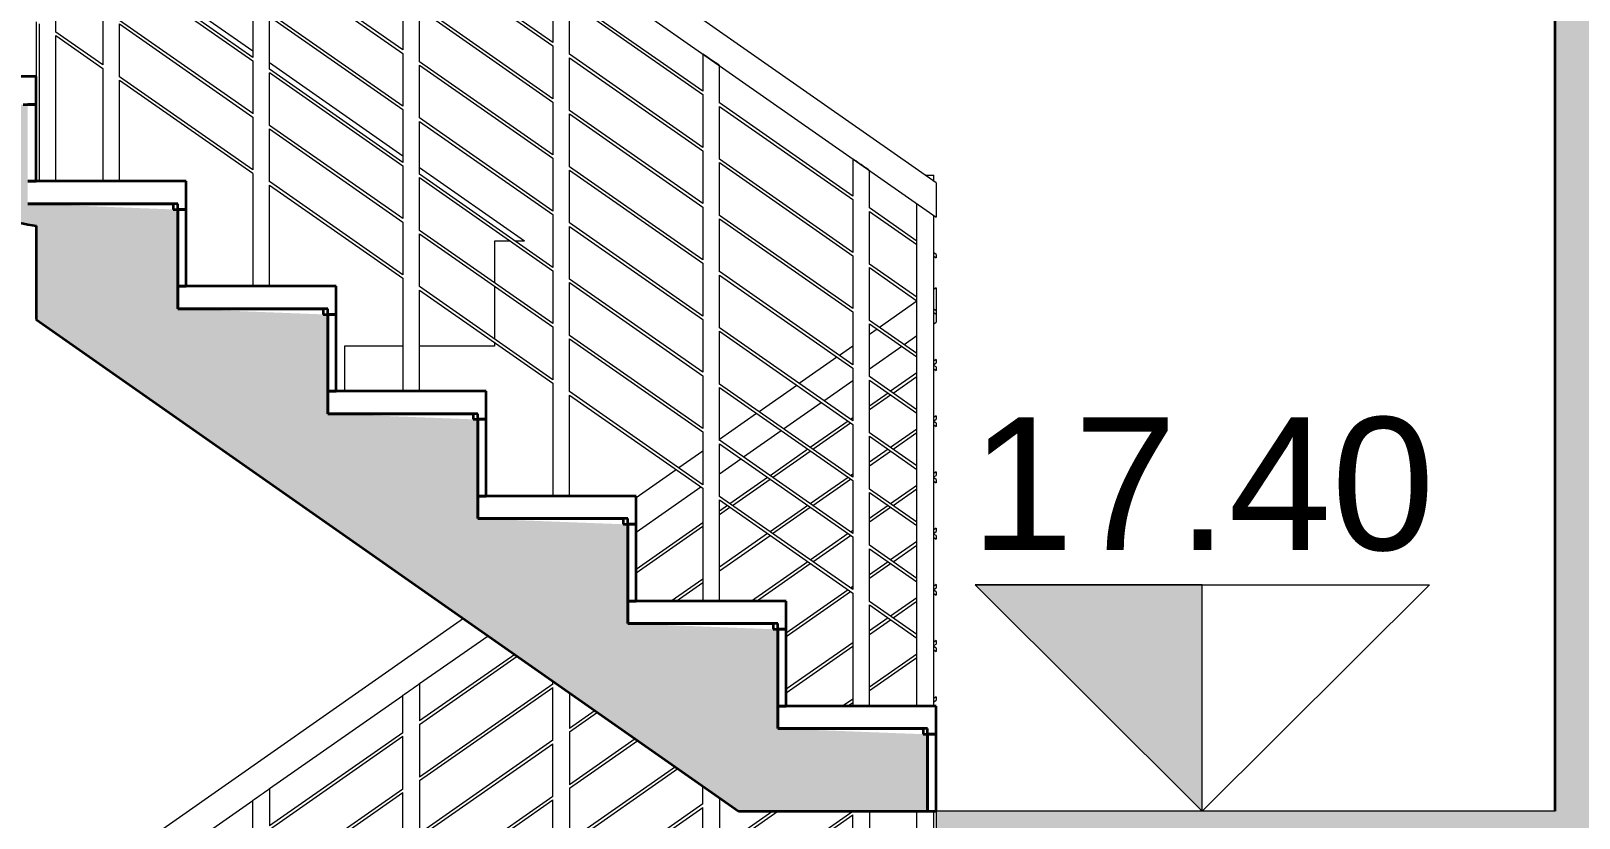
# Model space of a CAD drawing. Header units: metres. Extents: x 42 to 294, y -52 to 32.
# Drawn here: x 233.123 to 235.876, y 16.922 to 18.322 of the extents above; entities that cross this region are included whole.
import ezdxf

# ---------------------------------------------------------------- set-up
doc = ezdxf.new("R2010")
doc.units = ezdxf.units.M
doc.header["$LTSCALE"] = 0.15
doc.layers.get('0').update_dxf_attribs({"lineweight": 20})
for name, color, linetype, lineweight in [('A-FLORHRM', 1, 'Continuous', 9), ('A-FLOROTM', 6, 'Continuous', 13), ('A-FLORSTM', 2, 'Continuous', 9), ('A-WALL', 2, 'Continuous', 30)]:
    doc.layers.add(name, color=color, linetype=linetype, lineweight=lineweight)
doc.layers.add('MUROS', color=11, linetype='Continuous')
doc.styles.get("Standard").update_dxf_attribs({"font": 'arial.ttf', "height": 0.15})

# ---------------------------------------------------------------- blocks, each defined once
blk = doc.blocks.new('Barandilla - 30 mm-16-Sección  1')
at = {"layer": 'A-FLORHRM'}
for p, q in [((-0.2658, 17.44), (-0.2658, 17.3734)), ((-0.2958, 17.3524), (-0.2958, 17.419)), ((-0.2958, 17.2524), (-0.2958, 17.3463)), ((-0.2658, 17.3673), (-0.2658, 17.2734)), ((-0.2658, 17.2673), (-0.2658, 17.1734)), ((-0.2958, 17.1524), (-0.2958, 17.2463)), ((-0.2658, 17.1673), (-0.2658, 17.0734)), ((-0.2958, 17.0524), (-0.2958, 17.1463)), ((-0.2658, 17.0673), (-0.2658, 16.9734)), ((-0.2958, 16.9524), (-0.2958, 17.0463)), ((-0.2658, 16.9673), (-0.2658, 16.8734)), ((-0.2958, 16.8524), (-0.2958, 16.9463)), ((-0.2958, 16.7524), (-0.2958, 16.8463)), ((-0.2658, 16.8673), (-0.2658, 16.7734)), ((-0.2658, 16.7673), (-0.2658, 16.6734)), ((-0.2958, 16.6524), (-0.2958, 16.7463)), ((-0.2658, 16.6673), (-0.2658, 16.5468)), ((-0.2958, 16.5678), (-0.2958, 16.6463)), ((-0.2958, 16.5068), (-0.2958, 16.5068))]:
    blk.add_line(p, q, dxfattribs=at)
for points in [[(-0.2958, 17.419), (-0.2954, 17.4192), (-0.2943, 17.42), (-0.2925, 17.4213), (-0.2902, 17.4229), (-0.2873, 17.4249), (-0.2841, 17.4271), (-0.2808, 17.4295)], [(-0.2808, 17.4295), (-0.2775, 17.4318), (-0.2743, 17.434), (-0.2715, 17.436), (-0.2691, 17.4377), (-0.2673, 17.4389), (-0.2662, 17.4397), (-0.2658, 17.44)]]:
    blk.add_lwpolyline(points, dxfattribs=at)
blk = doc.blocks.new('Barandilla - 30 mm-5-Sección  1')
at = {"layer": 'A-FLORHRM'}
for p, q in [((-0.0291, 11.9391), (-0.0291, 12.0056)), ((0.0009, 12.0266), (0.0009, 11.9601)), ((0.0009, 11.954), (0.0009, 11.8601)), ((-0.0291, 11.8391), (-0.0291, 11.933)), ((0.0009, 11.854), (0.0009, 11.7601)), ((-0.0291, 11.7391), (-0.0291, 11.833)), ((0.0009, 11.754), (0.0009, 11.6601)), ((-0.0291, 11.6391), (-0.0291, 11.733)), ((0.0009, 11.654), (0.0009, 11.5601)), ((-0.0291, 11.5391), (-0.0291, 11.633)), ((0.0009, 11.554), (0.0009, 11.4601)), ((-0.0291, 11.4391), (-0.0291, 11.533)), ((0.0009, 11.454), (0.0009, 11.3601)), ((-0.0291, 11.3391), (-0.0291, 11.433)), ((0.0009, 11.354), (0.0009, 11.2601)), ((-0.0291, 11.2391), (-0.0291, 11.333)), ((-0.0291, 11.0533), (-0.0291, 11.233)), ((0.0009, 11.254), (0.0009, 11.0533))]:
    blk.add_line(p, q, dxfattribs=at)
for points in [[(-0.0291, 12.0056), (-0.0287, 12.0059), (-0.0276, 12.0067), (-0.0258, 12.0079), (-0.0235, 12.0096), (-0.0206, 12.0116), (-0.0174, 12.0138), (-0.0141, 12.0161)], [(-0.0141, 12.0161), (-0.0108, 12.0185), (-0.0076, 12.0207), (-0.0048, 12.0227), (-0.0024, 12.0243), (-0.0006, 12.0256), (0.0005, 12.0264), (0.0009, 12.0266)]]:
    blk.add_lwpolyline(points, dxfattribs=at)
blk = doc.blocks.new('Barandilla - 30 mm-6-Sección  1')
at = {"layer": 'A-FLORHRM'}
for p, q in [((0.2376, 12.0258), (0.2376, 12.0314)), ((0.2376, 11.9258), (0.2376, 12.0197)), ((0.2676, 12.0104), (0.2676, 11.9468)), ((0.2376, 11.8258), (0.2376, 11.9197)), ((0.2676, 11.9407), (0.2676, 11.8468)), ((0.2676, 11.8407), (0.2676, 11.7468)), ((0.2376, 11.7258), (0.2376, 11.8197)), ((0.2676, 11.7407), (0.2676, 11.6468)), ((0.2376, 11.6258), (0.2376, 11.7197)), ((0.2376, 11.5258), (0.2376, 11.6197)), ((0.2676, 11.6407), (0.2676, 11.5468)), ((0.2676, 11.5407), (0.2676, 11.4468)), ((0.2376, 11.4258), (0.2376, 11.5197)), ((0.2676, 11.4407), (0.2676, 11.24)), ((0.2376, 11.24), (0.2376, 11.4197))]:
    blk.add_line(p, q, dxfattribs=at)
blk = doc.blocks.new('Barandilla - 30 mm-11-Sección  1')
at = {"layer": 'A-FLORHRM'}
for p, q in [((0.5043, 14.6125), (0.5043, 14.6447)), ((0.5343, 14.6237), (0.5343, 14.5335)), ((0.5043, 14.5125), (0.5043, 14.6064)), ((0.5343, 14.5274), (0.5343, 14.4335)), ((0.5043, 14.4125), (0.5043, 14.5064)), ((0.5343, 14.4274), (0.5343, 14.2267)), ((0.5043, 14.2267), (0.5043, 14.4064))]:
    blk.add_line(p, q, dxfattribs=at)
blk = doc.blocks.new('Barandilla - 30 mm-12-Sección  1')
at = {"layer": 'A-FLORHRM'}
for p, q in [((0.771, 14.5992), (0.771, 14.6)), ((0.771, 14.4133), (0.771, 14.5931)), ((0.801, 14.6), (0.801, 14.4133))]:
    blk.add_line(p, q, dxfattribs=at)
blk = doc.blocks.new('Barandilla - 30 mm-14-Sección  1')
at = {"layer": 'A-FLORHRM'}
for p, q in [((0.8853, 14.4133), (0.8853, 14.6)), ((0.9153, 14.4133), (0.9153, 14.6))]:
    blk.add_line(p, q, dxfattribs=at)
blk = doc.blocks.new('Barandilla - Barandilla-70-Sección  1')
at = {"layer": 'A-FLORHRM'}
for p, q in [((0.8853, 18.3067), (0.8189, 18.2602)), ((0.9193, 18.3305), (0.9153, 18.3277)), ((0.9193, 18.2897), (0.9193, 18.2894)), ((0.8145, 18.2571), (0.801, 18.2477)), ((0.9153, 18.2667), (0.9193, 18.2695)), ((0.771, 18.2267), (0.7474, 18.2102)), ((0.801, 18.1866), (0.8581, 18.2266)), ((0.8625, 18.2297), (0.8853, 18.2457)), ((0.7431, 18.2071), (0.676, 18.1602)), ((0.9193, 18.2031), (0.9153, 18.2002)), ((0.9153, 18.1941), (0.9193, 18.1969)), ((0.8853, 18.1792), (0.8385, 18.1465)), ((0.8428, 18.1434), (0.8853, 18.1731)), ((0.6716, 18.1571), (0.6046, 18.1102)), ((0.7196, 18.1297), (0.771, 18.1656)), ((0.8341, 18.1434), (0.801, 18.1202)), ((0.801, 18.1141), (0.8385, 18.1403)), ((0.6482, 18.0797), (0.7152, 18.1266)), ((0.6002, 18.1071), (0.5343, 18.061)), ((0.7627, 18.0934), (0.6956, 18.0464)), ((0.7, 18.0434), (0.7671, 18.0903)), ((0.771, 18.0992), (0.7671, 18.0964)), ((0.9193, 18.1031), (0.9153, 18.1002)), ((0.9153, 18.0941), (0.9193, 18.0969)), ((0.5767, 18.0297), (0.6438, 18.0766)), ((0.8853, 18.0792), (0.8385, 18.0465)), ((0.8428, 18.0434), (0.8853, 18.0731)), ((0.5043, 18.04), (0.4617, 18.0102)), ((0.6913, 18.0434), (0.6242, 17.9964)), ((0.6285, 17.9934), (0.6956, 18.0403)), ((0.8341, 18.0434), (0.801, 18.0202)), ((0.801, 18.0141), (0.8385, 18.0403)), ((0.4573, 18.0071), (0.3861, 17.9573)), ((0.5343, 17.9999), (0.5724, 18.0266)), ((0.9193, 18.0031), (0.9153, 18.0002)), ((0.3861, 17.8962), (0.5009, 17.9766)), ((0.6198, 17.9934), (0.5528, 17.9464)), ((0.5571, 17.9434), (0.6242, 17.9903)), ((0.7627, 17.9934), (0.6956, 17.9464)), ((0.7, 17.9434), (0.7671, 17.9903)), ((0.771, 17.9992), (0.7671, 17.9964)), ((0.8853, 17.9792), (0.8385, 17.9465)), ((0.9153, 17.9941), (0.9193, 17.9969)), ((0.8428, 17.9434), (0.8853, 17.9731)), ((0.5484, 17.9434), (0.5343, 17.9335)), ((0.5343, 17.9274), (0.5528, 17.9403)), ((0.6913, 17.9434), (0.6242, 17.8964)), ((0.6285, 17.8934), (0.6956, 17.9403)), ((0.8341, 17.9434), (0.801, 17.9202)), ((0.801, 17.9141), (0.8385, 17.9403)), ((0.5043, 17.9125), (0.3861, 17.8298)), ((0.3861, 17.8237), (0.5043, 17.9064)), ((0.6198, 17.8934), (0.5343, 17.8335)), ((0.7627, 17.8934), (0.6956, 17.8464)), ((0.771, 17.8992), (0.7671, 17.8964)), ((0.9193, 17.9031), (0.9153, 17.9002)), ((0.9153, 17.8941), (0.9193, 17.8969)), ((0.5343, 17.8274), (0.6242, 17.8903)), ((0.7, 17.8434), (0.7671, 17.8903)), ((0.8853, 17.8792), (0.8385, 17.8465)), ((0.8428, 17.8434), (0.8853, 17.8731)), ((0.6913, 17.8434), (0.5912, 17.7733)), ((0.5999, 17.7733), (0.6956, 17.8403)), ((0.8341, 17.8434), (0.801, 17.8202)), ((0.801, 17.8141), (0.8385, 17.8403)), ((0.5043, 17.8125), (0.4483, 17.7733)), ((0.457, 17.7733), (0.5043, 17.8064)), ((0.7627, 17.7934), (0.6528, 17.7165)), ((0.6528, 17.7104), (0.7671, 17.7903)), ((0.771, 17.7992), (0.7671, 17.7964)), ((0.9193, 17.8031), (0.9153, 17.8002)), ((0.9153, 17.7941), (0.9193, 17.7969)), ((0.8853, 17.7792), (0.8385, 17.7465)), ((0.8428, 17.7434), (0.8853, 17.7731)), ((0.0791, 17.7424), (-0.6807, 17.2105)), ((0.8341, 17.7434), (0.801, 17.7202)), ((0.801, 17.7141), (0.8385, 17.7403)), ((0.0009, 17.6266), (0.1227, 17.7118)), ((0.9193, 17.7031), (0.9153, 17.7002)), ((0.1702, 17.6786), (0.0009, 17.5601)), ((0.0009, 17.554), (0.1745, 17.6756)), ((0.771, 17.6992), (0.6528, 17.6165)), ((0.6528, 17.6104), (0.771, 17.6931)), ((0.8853, 17.6792), (0.801, 17.6202)), ((0.801, 17.6141), (0.8853, 17.6731)), ((0.9153, 17.6941), (0.9193, 17.6969)), ((0.2376, 17.6258), (0.0009, 17.4601)), ((0.0009, 17.454), (0.2376, 17.6197)), ((-0.2658, 17.4399), (-0.0291, 17.6056)), ((0.771, 17.5992), (0.7531, 17.5867)), ((0.7618, 17.5867), (0.771, 17.5931)), ((0.9193, 17.6031), (0.9153, 17.6002)), ((0.9153, 17.5941), (0.9193, 17.5969)), ((0.313, 17.5786), (0.2676, 17.5468)), ((0.2676, 17.5407), (0.3174, 17.5756)), ((-0.0291, 17.5391), (-0.2658, 17.3734)), ((-0.2658, 17.3673), (-0.0291, 17.533)), ((0.2376, 17.5258), (0.0009, 17.3601)), ((0.0009, 17.354), (0.2376, 17.5197)), ((0.3844, 17.5286), (0.2676, 17.4468)), ((0.2676, 17.4407), (0.3888, 17.5256)), ((0.4559, 17.4786), (0.2676, 17.3468)), ((0.2676, 17.3407), (0.4602, 17.4756)), ((-0.0291, 17.4391), (-0.2658, 17.2734)), ((-0.2658, 17.2673), (-0.0291, 17.433)), ((0.2376, 17.4258), (0.0009, 17.2601)), ((-0.5325, 17.2532), (-0.2958, 17.4189)), ((0.0009, 17.254), (0.2376, 17.4197)), ((0.5043, 17.4125), (0.2676, 17.2468)), ((0.2676, 17.2407), (0.5043, 17.4064)), ((0.6293, 17.4), (0.5343, 17.3335)), ((0.5343, 17.3274), (0.638, 17.4)), ((0.771, 17.3992), (0.5343, 17.2335)), ((0.5343, 17.2274), (0.771, 17.3931))]:
    blk.add_line(p, q, dxfattribs=at)
for points in [[(0.9193, 18.3305), (0.9193, 18.3295), (0.9193, 18.3264), (0.9193, 18.3216), (0.9193, 18.3153), (0.9193, 18.3079), (0.9193, 18.3)], [(0.9193, 18.3), (0.9193, 18.2948), (0.9193, 18.2898)], [(0.9193, 18.2859), (0.9193, 18.2804), (0.9193, 18.2758), (0.9193, 18.2724), (0.9193, 18.2702), (0.9193, 18.2695)], [(0.9193, 18.2031), (0.9193, 18.2029), (0.9193, 18.2026), (0.9193, 18.2022), (0.9193, 18.2015), (0.9193, 18.2008), (0.9193, 18.2)], [(0.9193, 18.2), (0.9193, 18.1992), (0.9193, 18.1985), (0.9193, 18.1978), (0.9193, 18.1974), (0.9193, 18.1971), (0.9193, 18.1969)], [(0.9193, 18.1031), (0.9193, 18.1029), (0.9193, 18.1026), (0.9193, 18.1022), (0.9193, 18.1015), (0.9193, 18.1008), (0.9193, 18.1)], [(0.9193, 18.1), (0.9193, 18.0992), (0.9193, 18.0985), (0.9193, 18.0978), (0.9193, 18.0974), (0.9193, 18.0971), (0.9193, 18.0969)], [(0.9193, 18.0031), (0.9193, 18.0029), (0.9193, 18.0026), (0.9193, 18.0022), (0.9193, 18.0015), (0.9193, 18.0008), (0.9193, 18)], [(0.9193, 18), (0.9193, 17.9992), (0.9193, 17.9985), (0.9193, 17.9978), (0.9193, 17.9974), (0.9193, 17.9971), (0.9193, 17.9969)], [(0.9193, 17.9031), (0.9193, 17.9029), (0.9193, 17.9026), (0.9193, 17.9022), (0.9193, 17.9015), (0.9193, 17.9008), (0.9193, 17.9)], [(0.9193, 17.9), (0.9193, 17.8992), (0.9193, 17.8985), (0.9193, 17.8978), (0.9193, 17.8974), (0.9193, 17.8971), (0.9193, 17.8969)], [(0.9193, 17.8031), (0.9193, 17.8029), (0.9193, 17.8026), (0.9193, 17.8022), (0.9193, 17.8015), (0.9193, 17.8008), (0.9193, 17.8)], [(0.9193, 17.8), (0.9193, 17.7992), (0.9193, 17.7985), (0.9193, 17.7978), (0.9193, 17.7974), (0.9193, 17.7971), (0.9193, 17.7969)], [(0.9193, 17.7031), (0.9193, 17.7029), (0.9193, 17.7026), (0.9193, 17.7022), (0.9193, 17.7015), (0.9193, 17.7008), (0.9193, 17.7)], [(0.9193, 17.7), (0.9193, 17.6992), (0.9193, 17.6985), (0.9193, 17.6978), (0.9193, 17.6974), (0.9193, 17.6971), (0.9193, 17.6969)], [(0.9193, 17.6031), (0.9193, 17.6029), (0.9193, 17.6026), (0.9193, 17.6022), (0.9193, 17.6015), (0.9193, 17.6008), (0.9193, 17.6)], [(0.9193, 17.6), (0.9193, 17.5992), (0.9193, 17.5985), (0.9193, 17.5978), (0.9193, 17.5974), (0.9193, 17.5971), (0.9193, 17.5969)], [(0.9193, 17.5031), (0.9193, 17.5029), (0.9193, 17.5026), (0.9193, 17.5022), (0.9193, 17.5015), (0.9193, 17.5008), (0.9193, 17.5)], [(0.9193, 17.5), (0.9193, 17.4992), (0.9193, 17.4985), (0.9193, 17.4978), (0.9193, 17.4974), (0.9193, 17.4971), (0.9193, 17.4969)]]:
    blk.add_lwpolyline(points, dxfattribs=at)
for name, p in [('Barandilla - 30 mm-5-Sección  1', (0, 5.6)), ('Barandilla - 30 mm-6-Sección  1', (0, 5.6)), ('Barandilla - 30 mm-16-Sección  1', (0, 0)), ('Barandilla - 30 mm-11-Sección  1', (0, 2.8)), ('Barandilla - 30 mm-12-Sección  1', (0, 2.8)), ('Barandilla - 30 mm-14-Sección  1', (0, 2.8))]:
    blk.add_blockref(name, p, dxfattribs=at)
blk = doc.blocks.new('Escalera - Escaleras-74-Sección  1')
at = {"layer": 'A-FLORSTM'}
for p, q in [((-0.2958, 18.7515), (-0.414, 18.8342)), ((-0.6807, 18.8036), (-0.6807, 18.7067)), ((-0.0291, 18.5648), (-0.2658, 18.7305)), ((0.1872, 18.4133), (0.0009, 18.5438)), ((0.1627, 18.4133), (0.1342, 18.4133)), ((0.1342, 18.4133), (0.1342, 18.3394)), ((0.1872, 18.4133), (0.1714, 18.4133)), ((0.1342, 18.3333), (0.1342, 18.2394)), ((-0.0291, 18.2267), (-0.1325, 18.2267)), ((-0.1325, 18.2267), (-0.1325, 18.1467)), ((0.1342, 18.2267), (0.0009, 18.2267)), ((0.1342, 18.2333), (0.1342, 18.2267))]:
    blk.add_line(p, q, dxfattribs=at)
at = {"layer": 'A-FLORSTM', "lineweight": 35}
for p, q in [((-0.6807, 18.7067), (-1.7807, 18.7067)), ((-0.6807, 18.6567), (-0.6807, 18.7067)), ((-0.7037, 18.6567), (-0.6807, 18.6567)), ((-0.6807, 18.6567), (-0.6957, 18.6567)), ((-0.6807, 18.52), (-0.6807, 18.6567)), ((-0.414, 18.52), (-0.6957, 18.52)), ((-0.6957, 18.52), (-0.6807, 18.52)), ((-0.414, 18.47), (-0.414, 18.52)), ((-0.6957, 18.48), (-0.437, 18.48)), ((-0.429, 18.48), (-0.6957, 18.48)), ((-0.437, 18.48), (-0.437, 18.47)), ((-0.429, 18.2933), (-0.429, 18.48)), ((-0.437, 18.47), (-0.414, 18.47)), ((-0.414, 18.47), (-0.429, 18.47)), ((-0.429, 18.47), (-0.429, 18.3333)), ((-0.414, 18.3333), (-0.414, 18.47)), ((-0.6807, 18.4406), (-0.6807, 18.2742)), ((-0.1473, 18.3333), (-0.429, 18.3333)), ((-0.429, 18.3333), (-0.429, 18.2933)), ((-0.429, 18.3333), (-0.414, 18.3333)), ((-0.1473, 18.2833), (-0.1473, 18.3333)), ((-0.429, 18.2933), (-0.1703, 18.2933)), ((-0.1623, 18.2933), (-0.429, 18.2933)), ((-0.1703, 18.2933), (-0.1703, 18.2833)), ((-0.1703, 18.2833), (-0.1473, 18.2833)), ((-0.1623, 18.1067), (-0.1623, 18.2933)), ((-0.1473, 18.2833), (-0.1623, 18.2833)), ((-0.1623, 18.2833), (-0.1623, 18.1467)), ((-0.1473, 18.1467), (-0.1473, 18.2833)), ((-0.6807, 18.2742), (0.5682, 17.4)), ((0.1194, 18.1467), (-0.1623, 18.1467)), ((-0.1623, 18.1467), (-0.1623, 18.1067)), ((-0.1623, 18.1467), (-0.1473, 18.1467)), ((0.1194, 18.0967), (0.1194, 18.1467)), ((-0.1623, 18.1067), (0.0964, 18.1067)), ((0.1044, 18.1067), (-0.1623, 18.1067)), ((0.0964, 18.1067), (0.0964, 18.0967)), ((0.0964, 18.0967), (0.1194, 18.0967)), ((0.1044, 17.92), (0.1044, 18.1067)), ((0.1194, 18.0967), (0.1044, 18.0967)), ((0.1044, 18.0967), (0.1044, 17.96)), ((0.1194, 17.96), (0.1194, 18.0967)), ((0.3861, 17.96), (0.1044, 17.96)), ((0.1044, 17.96), (0.1044, 17.92)), ((0.1044, 17.96), (0.1194, 17.96)), ((0.3861, 17.91), (0.3861, 17.96)), ((0.1044, 17.92), (0.3631, 17.92)), ((0.3711, 17.92), (0.1044, 17.92)), ((0.3631, 17.92), (0.3631, 17.91)), ((0.3711, 17.7333), (0.3711, 17.92)), ((0.3631, 17.91), (0.3861, 17.91)), ((0.3861, 17.91), (0.3711, 17.91)), ((0.3711, 17.91), (0.3711, 17.7733)), ((0.3861, 17.7733), (0.3861, 17.91)), ((0.6528, 17.7733), (0.3711, 17.7733)), ((0.3711, 17.7733), (0.3711, 17.7333)), ((0.3711, 17.7733), (0.3861, 17.7733)), ((0.6528, 17.7233), (0.6528, 17.7733)), ((0.3711, 17.7333), (0.6298, 17.7333)), ((0.6378, 17.7333), (0.3711, 17.7333)), ((0.6298, 17.7333), (0.6298, 17.7233)), ((0.6378, 17.5467), (0.6378, 17.7333)), ((0.6298, 17.7233), (0.6528, 17.7233)), ((0.6528, 17.7233), (0.6378, 17.7233)), ((0.6378, 17.7233), (0.6378, 17.5867)), ((0.6528, 17.5867), (0.6528, 17.7233)), ((0.9193, 17.5867), (0.6378, 17.5867)), ((0.6378, 17.5867), (0.6378, 17.5467)), ((0.6378, 17.5867), (0.6528, 17.5867)), ((0.9193, 17.5367), (0.9193, 17.5867)), ((0.6378, 17.5467), (0.8963, 17.5467)), ((0.9043, 17.5467), (0.6378, 17.5467)), ((0.8963, 17.5467), (0.8963, 17.5367)), ((0.8963, 17.5367), (0.9193, 17.5367)), ((0.9043, 17.4), (0.9043, 17.5467)), ((0.9193, 17.5367), (0.9043, 17.5367)), ((0.9043, 17.5367), (0.9043, 17.4)), ((0.9193, 17.4), (0.9193, 17.5367)), ((0.5682, 17.4), (0.9043, 17.4)), ((0.9043, 17.4), (0.9193, 17.4))]:
    blk.add_line(p, q, dxfattribs=at)
at = {"layer": 'A-FLORSTM', "lineweight": 35, "start_tangent": (0.999714, -0.02392), "end_tangent": (0.982317, -0.187224)}
blk.add_spline([(-1.7807, 18.5354), (-1.6578, 18.5321), (-1.535, 18.528), (-1.4123, 18.5228), (-1.2896, 18.5162), (-1.1671, 18.5076), (-1.1059, 18.5022), (-1.0447, 18.4961), (-0.9836, 18.4891), (-0.9227, 18.4811), (-0.8016, 18.4623), (-0.7411, 18.4518), (-0.6807, 18.4406)], degree=3, dxfattribs=at)
blk = doc.blocks.new('Barandilla - 30 mm-18-Sección  1')
at = {"layer": 'A-FLORHRM'}
for p, q in [((-0.5625, 16.6935), (-0.5625, 16.627)), ((-0.5325, 16.606), (-0.5325, 16.6725)), ((-0.5625, 16.6209), (-0.5625, 16.527)), ((-0.5325, 16.506), (-0.5325, 16.5999)), ((-0.5625, 16.5209), (-0.5625, 16.427)), ((-0.5325, 16.406), (-0.5325, 16.4999)), ((-0.5625, 16.4209), (-0.5625, 16.327)), ((-0.5325, 16.306), (-0.5325, 16.3999)), ((-0.5625, 16.3209), (-0.5625, 16.227)), ((-0.5325, 16.206), (-0.5325, 16.2999)), ((-0.5625, 16.2209), (-0.5625, 16.127)), ((-0.5325, 16.106), (-0.5325, 16.1999)), ((-0.5625, 16.1209), (-0.5625, 16.027)), ((-0.5325, 16.006), (-0.5325, 16.0999)), ((-0.5625, 16.0209), (-0.5625, 15.927)), ((-0.5325, 15.906), (-0.5325, 15.9999)), ((-0.5625, 15.9209), (-0.5625, 15.72)), ((-0.5325, 15.72), (-0.5325, 15.8999))]:
    blk.add_line(p, q, dxfattribs=at)
for points in [[(-0.5475, 16.683), (-0.5508, 16.6853), (-0.554, 16.6875), (-0.5569, 16.6895), (-0.5592, 16.6912), (-0.561, 16.6924), (-0.5621, 16.6932), (-0.5625, 16.6935)], [(-0.5326, 16.6725), (-0.5335, 16.6731), (-0.5352, 16.6743), (-0.5376, 16.676), (-0.5405, 16.6781), (-0.5439, 16.6804), (-0.5475, 16.683)]]:
    blk.add_lwpolyline(points, dxfattribs=at)
blk = doc.blocks.new('Barandilla - 30 mm-19-Sección  1')
at = {"layer": 'A-FLORHRM'}
for p, q in [((-0.6757, 16.7727), (-0.6757, 16.7062)), ((-0.6457, 16.6852), (-0.6457, 16.7517)), ((-0.6757, 16.7001), (-0.6757, 16.6062)), ((-0.6457, 16.5852), (-0.6457, 16.6791)), ((-0.6757, 16.6001), (-0.6757, 16.5062)), ((-0.6457, 16.4852), (-0.6457, 16.5791)), ((-0.6757, 16.5001), (-0.6757, 16.4062)), ((-0.6457, 16.3852), (-0.6457, 16.4791)), ((-0.6757, 16.4001), (-0.6757, 16.3062)), ((-0.6457, 16.2852), (-0.6457, 16.3791)), ((-0.6757, 16.3001), (-0.6757, 16.2062)), ((-0.6457, 16.1852), (-0.6457, 16.2791)), ((-0.6757, 16.2001), (-0.6757, 16.1062)), ((-0.6457, 16.0852), (-0.6457, 16.1791)), ((-0.6757, 16.1001), (-0.6757, 16.0062)), ((-0.6457, 15.9852), (-0.6457, 16.0791)), ((-0.6757, 16.0001), (-0.6757, 15.72)), ((-0.6457, 15.72), (-0.6457, 15.9791))]:
    blk.add_line(p, q, dxfattribs=at)
for points in [[(-0.6607, 16.7622), (-0.664, 16.7645), (-0.6672, 16.7667), (-0.67, 16.7687), (-0.6724, 16.7704), (-0.6742, 16.7716), (-0.6753, 16.7724), (-0.6757, 16.7727)], [(-0.6458, 16.7517), (-0.6466, 16.7523), (-0.6483, 16.7535), (-0.6507, 16.7552), (-0.6537, 16.7573), (-0.6571, 16.7596), (-0.6607, 16.7622)]]:
    blk.add_lwpolyline(points, dxfattribs=at)
blk = doc.blocks.new('Barandilla - 30 mm-20-Sección  1')
at = {"layer": 'A-FLORHRM'}
for p, q in [((0.9001, 15.7308), (0.9153, 15.7308)), ((0.9153, 15.7201), (0.9153, 15.7308)), ((0.8853, 14.7867), (0.8853, 15.6801)), ((0.9153, 14.7867), (0.9153, 15.6591))]:
    blk.add_line(p, q, dxfattribs=at)
blk = doc.blocks.new('Barandilla - Barandilla-79-Sección  1')
at = {"layer": 'A-FLORHRM'}
for p, q in [((0.9193, 18.5173), (-0.6807, 19.6372)), ((-0.6807, 19.5762), (0.9193, 18.4563)), ((-0.0291, 18.7537), (-0.2658, 18.9194)), ((-0.2658, 18.9133), (-0.0291, 18.7476)), ((0.2376, 18.767), (0.0009, 18.9327)), ((0.0009, 18.9266), (0.2376, 18.7609)), ((-0.2958, 18.7404), (-0.5325, 18.906)), ((-0.5325, 18.8999), (-0.2958, 18.7343)), ((0.2376, 18.667), (0.0009, 18.8327)), ((0.5043, 18.6804), (0.2676, 18.846)), ((0.2676, 18.8399), (0.5043, 18.6743)), ((-0.2958, 18.6404), (-0.5325, 18.806)), ((-0.0291, 18.6537), (-0.2658, 18.8194)), ((-0.2658, 18.8133), (-0.0291, 18.6476)), ((0.0009, 18.8266), (0.2376, 18.6609)), ((-0.5625, 18.727), (-0.6457, 18.7852)), ((-0.6457, 18.7791), (-0.5625, 18.7209)), ((-0.5325, 18.7999), (-0.2958, 18.6343)), ((0.5043, 18.5804), (0.2676, 18.746)), ((-0.0291, 18.5537), (-0.2658, 18.7194)), ((0.2376, 18.567), (0.0009, 18.7327)), ((0.0009, 18.7266), (0.2376, 18.5609)), ((0.2676, 18.7399), (0.5043, 18.5743)), ((-0.2958, 18.5404), (-0.5325, 18.706)), ((-0.5325, 18.6999), (-0.2958, 18.5343)), ((-0.2658, 18.7133), (-0.0291, 18.5476)), ((0.5043, 18.4804), (0.2676, 18.646)), ((0.2676, 18.6399), (0.5043, 18.4743)), ((0.771, 18.4937), (0.5343, 18.6594)), ((0.5343, 18.6533), (0.771, 18.4876)), ((-0.0291, 18.4537), (-0.2658, 18.6194)), ((-0.2658, 18.6133), (-0.0291, 18.4476)), ((0.2376, 18.467), (0.0009, 18.6327)), ((0.0009, 18.6266), (0.2376, 18.4609)), ((0.771, 18.3937), (0.5343, 18.5594)), ((0.5343, 18.5533), (0.771, 18.3876)), ((0.2376, 18.367), (0.0009, 18.5327)), ((0.0009, 18.5266), (0.2376, 18.3609)), ((0.5043, 18.3804), (0.2676, 18.546)), ((0.2676, 18.5399), (0.5043, 18.3743)), ((-0.0291, 18.3537), (-0.2658, 18.5194)), ((-0.2658, 18.5133), (-0.0291, 18.3476)), ((0.8853, 18.4137), (0.801, 18.4727)), ((0.5043, 18.2804), (0.2676, 18.446)), ((0.771, 18.2937), (0.5343, 18.4594)), ((0.5343, 18.4533), (0.771, 18.2876)), ((0.801, 18.4666), (0.8853, 18.4076)), ((0.2376, 18.267), (0.0009, 18.4327)), ((0.0009, 18.4266), (0.2376, 18.2609)), ((0.2676, 18.4399), (0.5043, 18.2743)), ((0.9193, 18.3899), (0.9153, 18.3927)), ((0.8853, 18.3137), (0.801, 18.3727)), ((0.801, 18.3666), (0.8853, 18.3076)), ((0.9153, 18.3866), (0.9193, 18.3838)), ((0.2376, 18.167), (0.0009, 18.3327)), ((0.5043, 18.1804), (0.2676, 18.346)), ((0.2676, 18.3399), (0.5043, 18.1743)), ((0.771, 18.1937), (0.5343, 18.3594)), ((0.5343, 18.3533), (0.771, 18.1876)), ((0.0009, 18.3266), (0.2376, 18.1609)), ((0.9193, 18.2899), (0.9153, 18.2927)), ((0.9153, 18.2866), (0.9193, 18.2838)), ((0.771, 18.0937), (0.5343, 18.2594)), ((0.5343, 18.2533), (0.771, 18.0876)), ((0.8853, 18.2137), (0.801, 18.2727)), ((0.801, 18.2666), (0.8853, 18.2076)), ((0.5043, 18.0804), (0.2676, 18.246)), ((0.2676, 18.2399), (0.5043, 18.0743)), ((0.8853, 18.1137), (0.801, 18.1727)), ((0.9193, 18.1899), (0.9153, 18.1927)), ((0.9153, 18.1866), (0.9193, 18.1838)), ((0.5043, 17.9804), (0.2676, 18.146)), ((0.771, 17.9937), (0.5343, 18.1594)), ((0.5343, 18.1533), (0.771, 17.9876)), ((0.801, 18.1666), (0.8853, 18.1076)), ((0.2676, 18.1399), (0.5043, 17.9743)), ((0.9193, 18.0899), (0.9153, 18.0927)), ((0.9153, 18.0866), (0.9193, 18.0838)), ((0.771, 17.8937), (0.5343, 18.0594)), ((0.8853, 18.0137), (0.801, 18.0727)), ((0.801, 18.0666), (0.8853, 18.0076)), ((0.5343, 18.0533), (0.771, 17.8876)), ((0.9193, 17.9899), (0.9153, 17.9927)), ((0.9153, 17.9866), (0.9193, 17.9838)), ((0.771, 17.7937), (0.5343, 17.9594)), ((0.5343, 17.9533), (0.771, 17.7876)), ((0.8853, 17.9137), (0.801, 17.9727)), ((0.801, 17.9666), (0.8853, 17.9076)), ((0.9193, 17.8899), (0.9153, 17.8927)), ((0.8853, 17.8137), (0.801, 17.8727)), ((0.801, 17.8666), (0.8853, 17.8076)), ((0.9153, 17.8866), (0.9193, 17.8838)), ((0.9193, 17.7899), (0.9153, 17.7927)), ((0.9153, 17.7866), (0.9193, 17.7838)), ((0.8853, 17.7137), (0.801, 17.7727)), ((0.801, 17.7666), (0.8853, 17.7076)), ((0.9193, 17.6899), (0.9153, 17.6927)), ((0.9153, 17.6866), (0.9193, 17.6838))]:
    blk.add_line(p, q, dxfattribs=at)
for points in [[(0.9193, 18.5173), (0.9193, 18.5163), (0.9193, 18.5132), (0.9193, 18.5084), (0.9193, 18.5021), (0.9193, 18.4947), (0.9193, 18.4868)], [(0.9193, 18.4868), (0.9193, 18.4789), (0.9193, 18.4715), (0.9193, 18.4652), (0.9193, 18.4604), (0.9193, 18.4573), (0.9193, 18.4563)], [(0.9193, 18.3899), (0.9193, 18.3898), (0.9193, 18.3894), (0.9193, 18.389), (0.9193, 18.3883), (0.9193, 18.3876), (0.9193, 18.3868)], [(0.9193, 18.3868), (0.9193, 18.386), (0.9193, 18.3853), (0.9193, 18.3846), (0.9193, 18.3842), (0.9193, 18.3839), (0.9193, 18.3838)], [(0.9193, 18.2899), (0.9193, 18.2898), (0.9193, 18.2894), (0.9193, 18.289), (0.9193, 18.2883), (0.9193, 18.2876), (0.9193, 18.2868)], [(0.9193, 18.2868), (0.9193, 18.286), (0.9193, 18.2853), (0.9193, 18.2846), (0.9193, 18.2842), (0.9193, 18.2839), (0.9193, 18.2838)], [(0.9193, 18.1899), (0.9193, 18.1898), (0.9193, 18.1894), (0.9193, 18.189), (0.9193, 18.1883), (0.9193, 18.1876), (0.9193, 18.1868)], [(0.9193, 18.1868), (0.9193, 18.186), (0.9193, 18.1853), (0.9193, 18.1846), (0.9193, 18.1842), (0.9193, 18.1839), (0.9193, 18.1838)], [(0.9193, 18.0899), (0.9193, 18.0898), (0.9193, 18.0894), (0.9193, 18.089), (0.9193, 18.0883), (0.9193, 18.0876), (0.9193, 18.0868)], [(0.9193, 18.0868), (0.9193, 18.086), (0.9193, 18.0853), (0.9193, 18.0846), (0.9193, 18.0842), (0.9193, 18.0839), (0.9193, 18.0838)], [(0.9193, 17.9899), (0.9193, 17.9898), (0.9193, 17.9894), (0.9193, 17.989), (0.9193, 17.9883), (0.9193, 17.9876), (0.9193, 17.9868)], [(0.9193, 17.9868), (0.9193, 17.986), (0.9193, 17.9853), (0.9193, 17.9846), (0.9193, 17.9842), (0.9193, 17.9839), (0.9193, 17.9838)], [(0.9193, 17.8899), (0.9193, 17.8898), (0.9193, 17.8894), (0.9193, 17.889), (0.9193, 17.8883), (0.9193, 17.8876), (0.9193, 17.8868)], [(0.9193, 17.8868), (0.9193, 17.886), (0.9193, 17.8853), (0.9193, 17.8846), (0.9193, 17.8842), (0.9193, 17.8839), (0.9193, 17.8838)], [(0.9193, 17.7899), (0.9193, 17.7898), (0.9193, 17.7894), (0.9193, 17.789), (0.9193, 17.7883), (0.9193, 17.7876), (0.9193, 17.7868)], [(0.9193, 17.7868), (0.9193, 17.786), (0.9193, 17.7853), (0.9193, 17.7846), (0.9193, 17.7842), (0.9193, 17.7839), (0.9193, 17.7838)], [(0.9193, 17.6899), (0.9193, 17.6898), (0.9193, 17.6894), (0.9193, 17.689), (0.9193, 17.6883), (0.9193, 17.6876), (0.9193, 17.6868)], [(0.9193, 17.6868), (0.9193, 17.686), (0.9193, 17.6853), (0.9193, 17.6846), (0.9193, 17.6842), (0.9193, 17.6839), (0.9193, 17.6838)]]:
    blk.add_lwpolyline(points, dxfattribs=at)
for name, p in [('Barandilla - 30 mm-19-Sección  1', (0, 2.8)), ('Barandilla - 30 mm-18-Sección  1', (0, 2.8)), ('Barandilla - 30 mm-18-Sección  1', (0.2667, 2.6133)), ('Barandilla - 30 mm-18-Sección  1', (0.5334, 2.4267)), ('Barandilla - 30 mm-18-Sección  1', (0.8001, 2.24)), ('Barandilla - 30 mm-18-Sección  1', (1.0668, 2.0533)), ('Barandilla - 30 mm-18-Sección  1', (1.3335, 1.8667)), ('Barandilla - 30 mm-20-Sección  1', (0, 2.8))]:
    blk.add_blockref(name, p, dxfattribs=at)

msp = doc.modelspace()

# ---------------------------------------------------------------- hatches: boundary and pattern name
h = msp.add_hatch(color=256)
h.paths.add_polyline_path([(235.2061, 11.7362), (234.8023, 11.7362), (235.2061, 11.3342)])
h.paths.add_polyline_path([(235.2061, 14.5362), (234.8023, 14.5362), (235.2061, 14.1342)])
h.paths.add_polyline_path([(235.2061, 17.3362), (234.8023, 17.3362), (235.2061, 16.9342)])
h.paths.add_polyline_path([(235.2061, 20.1362), (234.8023, 20.1362), (235.2061, 19.7342)])
h.paths.add_polyline_path([(235.2061, 22.6362), (234.8023, 22.6362), (235.2061, 22.2342)])
at = {"layer": 'MUROS', "ltscale": 0.1}
h = msp.add_hatch(color=256, dxfattribs=at)
h.paths.add_polyline_path([(238.7077, 6.6342), (238.4077, 6.6342), (238.4077, 5.7342), (237.0327, 5.7342), (237.0327, 8.2342), (238.4077, 8.2342), (238.4077, 7.8342), (238.7077, 7.8342), (238.7077, 9.4342), (238.4077, 9.4342), (238.4077, 8.5342), (237.0327, 8.5342), (237.0327, 11.0342), (238.4077, 11.0342), (238.4077, 10.6342), (238.7077, 10.6342), (238.7077, 12.2342), (238.4077, 12.2342), (238.4077, 11.3342), (237.0327, 11.3342), (237.0327, 13.8342), (238.4077, 13.8342), (238.4077, 13.4342), (238.7077, 13.4342), (238.7077, 15.0342), (238.4077, 15.0342), (238.4077, 14.1342), (237.0327, 14.1342), (237.0327, 16.6342), (238.4077, 16.6342), (238.4077, 16.2342), (238.7077, 16.2342), (238.7077, 17.8342), (238.4077, 17.8342), (238.4077, 16.9342), (237.0327, 16.9342), (237.0327, 19.4342), (238.4077, 19.4342), (238.4077, 19.0342), (238.7077, 19.0342), (238.7077, 19.4342), (238.7077, 19.7342), (238.7077, 20.7342), (238.5577, 20.7342), (238.5577, 19.7342), (237.0327, 19.7342), (237.0327, 22.2342), (236.8827, 22.2342), (232.0327, 22.2342), (231.7327, 22.2342), (231.7327, 21.7342), (232.0327, 21.7342), (232.0327, 21.9342), (235.8327, 21.9342), (235.8327, 19.7342), (234.7327, 19.7342), (234.7327, 19.4342), (235.8327, 19.4342), (235.8327, 16.9342), (234.7327, 16.9342), (234.7327, 16.6342), (235.8327, 16.6342), (235.8327, 14.1342), (234.7327, 14.1342), (234.7327, 13.8342), (235.8327, 13.8342), (235.8327, 11.3342), (234.7327, 11.3342), (234.7327, 11.0342), (235.8327, 11.0342), (235.8327, 8.5342), (234.7327, 8.5342), (234.7327, 8.2342), (234.7477, 8.2342), (235.8327, 8.2342), (235.8327, 5.7342), (234.7327, 5.7342), (234.7327, 5.4342), (234.7477, 5.4342), (235.8327, 5.4342), (235.8327, 2.9342), (234.7327, 2.9342), (234.7327, 2.6342), (234.7477, 2.6342), (235.8327, 2.6342), (235.8327, 0.1342), (234.7327, 0.1342), (234.7327, -0.1658), (234.7477, -0.1658), (235.8327, -0.1658), (235.8327, -2.6658), (235.9827, -2.6658), (235.9827, -0.1658), (236.8827, -0.1658), (236.8827, -2.6658), (237.0327, -2.6658), (237.0327, -0.1658), (245.6827, -0.1658), (245.6827, -0.4658), (245.6827, -2.6658), (245.8327, -2.6658), (245.8327, 2.9342), (245.6827, 2.9342), (245.6827, 0.1342), (238.7077, 0.1342), (238.7077, 1.0342), (238.4077, 1.0342), (238.4077, 0.1342), (237.0327, 0.1342), (237.0327, 2.6342), (238.4077, 2.6342), (238.4077, 2.2342), (238.7077, 2.2342), (238.7077, 3.8342), (238.4077, 3.8342), (238.4077, 2.9342), (237.0327, 2.9342), (237.0327, 5.4342), (238.4077, 5.4342), (238.4077, 5.0342), (238.7077, 5.0342)])
h.paths.add_polyline_path([(236.8827, 5.4342), (236.8827, 2.9342), (235.9827, 2.9342), (235.9827, 5.4342)], flags=16)
h.paths.add_polyline_path([(236.8827, 5.7342), (235.9827, 5.7342), (235.9827, 8.2342), (236.8827, 8.2342)], flags=16)
h.paths.add_polyline_path([(236.8827, 2.6342), (236.8827, 0.1342), (235.9827, 0.1342), (235.9827, 2.6342)], flags=16)
h.paths.add_polyline_path([(236.8827, 8.5342), (235.9827, 8.5342), (235.9827, 11.0342), (236.8827, 11.0342)], flags=16)
h.paths.add_polyline_path([(236.8827, 11.3342), (235.9827, 11.3342), (235.9827, 13.8342), (236.8827, 13.8342)], flags=16)
h.paths.add_polyline_path([(236.8827, 14.1342), (235.9827, 14.1342), (235.9827, 16.6342), (236.8827, 16.6342)], flags=16)
h.paths.add_polyline_path([(236.8827, 16.9342), (235.9827, 16.9342), (235.9827, 19.4342), (236.8827, 19.4342)], flags=16)
h.paths.add_polyline_path([(236.8827, 19.7342), (235.9827, 19.7342), (235.9827, 21.9342), (236.8827, 21.9342)], flags=16)
h.paths.add_polyline_path([(236.5144, 0.1336), (236.5144, 0.6164), (236.2053, 0.6164), (236.2053, 0.1336)], flags=24)
h.paths.add_polyline_path([(236.5146, 1.1447), (236.5146, 1.6275), (236.2054, 1.6275), (236.2054, 1.1447)], flags=8)
h.paths.add_polyline_path([(236.5144, 2.9542), (236.5144, 3.437), (236.2053, 3.437), (236.2053, 2.9542)], flags=8)
h.paths.add_polyline_path([(236.5146, 3.9447), (236.5146, 4.4275), (236.2054, 4.4275), (236.2054, 3.9447)], flags=8)
h.paths.add_polyline_path([(236.5144, 5.8069), (236.5144, 6.2897), (236.2053, 6.2897), (236.2053, 5.8069)], flags=8)
h.paths.add_polyline_path([(236.5146, 6.7447), (236.5146, 7.2275), (236.2054, 7.2275), (236.2054, 6.7447)], flags=8)
h.paths.add_polyline_path([(236.5144, 8.568), (236.5144, 9.0508), (236.2053, 9.0508), (236.2053, 8.568)], flags=8)
h.paths.add_polyline_path([(236.5146, 9.5447), (236.5146, 10.0275), (236.2054, 10.0275), (236.2054, 9.5447)], flags=8)
h.paths.add_polyline_path([(236.5144, 11.4022), (236.5144, 11.8851), (236.2053, 11.8851), (236.2053, 11.4022)], flags=8)
h.paths.add_polyline_path([(236.5146, 12.3447), (236.5146, 12.8275), (236.2054, 12.8275), (236.2054, 12.3447)], flags=8)
h.paths.add_polyline_path([(236.5144, 14.2018), (236.5144, 14.6847), (236.2053, 14.6847), (236.2053, 14.2018)], flags=8)
h.paths.add_polyline_path([(236.5146, 15.1447), (236.5146, 15.6275), (236.2054, 15.6275), (236.2054, 15.1447)], flags=8)
h.paths.add_polyline_path([(236.5144, 17.0206), (236.5144, 17.5035), (236.2053, 17.5035), (236.2053, 17.0206)], flags=8)
h.paths.add_polyline_path([(236.5146, 17.9447), (236.5146, 18.4275), (236.2054, 18.4275), (236.2054, 17.9447)], flags=8)
h.paths.add_polyline_path([(236.5144, 19.8662), (236.5144, 20.3491), (236.2053, 20.3491), (236.2053, 19.8662)], flags=8)
h.paths.add_polyline_path([(236.5146, 20.5947), (236.5146, 21.0775), (236.2054, 21.0775), (236.2054, 20.5947)], flags=8)
h = msp.add_hatch(color=256, dxfattribs=at)
edge = h.paths.add_edge_path()
edge.add_line((233.6511, 17.8175), (233.6431, 17.8175))
edge.add_line((233.6431, 17.8175), (233.3844, 17.8275))
edge.add_line((233.3844, 17.8275), (233.3844, 17.8675))
edge.add_line((233.3844, 17.8675), (233.3844, 18.0042))
edge.add_line((233.3844, 18.0042), (233.3764, 18.0042))
edge.add_line((233.3764, 18.0042), (233.1177, 18.0142))
edge.add_line((233.1177, 18.0142), (233.1177, 18.0542))
edge.add_line((233.1177, 18.0542), (233.1177, 18.1908))
edge.add_line((233.1177, 18.1908), (233.1097, 18.1908))
edge.add_line((233.1097, 18.1908), (232.0327, 18.2008))
edge.add_line((232.0327, 18.2008), (232.0327, 18.0696))
edge.add_spline(control_points=[(232.0327, 18.0696), (232.0737, 18.0686), (232.1556, 18.0664), (232.2784, 18.0624), (232.4011, 18.0572), (232.5238, 18.0507), (232.6259, 18.0436), (232.7076, 18.0365), (232.7687, 18.0305), (232.8298, 18.0234), (232.9109, 18.0128), (232.9917, 18), (233.0724, 17.9861), (233.1126, 17.9786), (233.1327, 17.9748)], knot_values=[0, 0, 0, 0, 0.122886, 0.245727, 0.368561, 0.491484, 0.614256, 0.675729, 0.737214, 0.798679, 0.860101, 0.982707, 1.044093, 1.105545, 1.105545, 1.105545, 1.105545], degree=3, periodic=0)
edge.add_line((233.1327, 17.9748), (233.1327, 17.8084))
edge.add_line((233.1327, 17.8084), (234.3816, 16.9342))
edge.add_line((234.3816, 16.9342), (234.7177, 16.9342))
edge.add_line((234.7177, 16.9342), (234.7177, 17.0708))
edge.add_line((234.7177, 17.0708), (234.7097, 17.0708))
edge.add_line((234.7097, 17.0708), (234.4512, 17.0808))
edge.add_line((234.4512, 17.0808), (234.4512, 17.1208))
edge.add_line((234.4512, 17.1208), (234.4512, 17.2575))
edge.add_line((234.4512, 17.2575), (234.4432, 17.2575))
edge.add_line((234.4432, 17.2575), (234.1845, 17.2675))
edge.add_line((234.1845, 17.2675), (234.1845, 17.3075))
edge.add_line((234.1845, 17.3075), (234.1845, 17.4442))
edge.add_line((234.1845, 17.4442), (234.1765, 17.4442))
edge.add_line((234.1765, 17.4442), (233.9178, 17.4542))
edge.add_line((233.9178, 17.4542), (233.9178, 17.4942))
edge.add_line((233.9178, 17.4942), (233.9178, 17.6308))
edge.add_line((233.9178, 17.6308), (233.9098, 17.6308))
edge.add_line((233.9098, 17.6308), (233.6511, 17.6408))
edge.add_line((233.6511, 17.6408), (233.6511, 17.6808))
edge.add_line((233.6511, 17.6808), (233.6511, 17.8175))

# ---------------------------------------------------------------- linework, layer by layer
for p, q in [((234.8023, 17.3362), (235.2061, 16.9342)), ((234.8023, 17.3362), (235.6099, 17.3362)), ((235.2061, 17.3362), (234.8023, 17.3362)), ((234.8023, 17.3362), (235.2061, 16.9342)), ((235.2061, 17.3362), (234.8023, 17.3362)), ((234.8023, 17.3362), (235.2061, 16.9342)), ((235.6099, 17.3362), (235.2061, 16.9342)), ((235.2061, 16.9342), (235.2061, 17.3362)), ((235.2061, 16.9342), (235.2061, 17.3362)), ((235.2061, 16.9342), (235.2061, 17.3362))]:
    msp.add_line(p, q)
at = {"layer": 'A-FLOROTM'}
for p, q in [((235.8327, 16.9342), (234.7327, 16.9342)), ((234.7327, 16.9342), (234.7327, 16.6342))]:
    msp.add_line(p, q, dxfattribs=at)
at = {"layer": 'A-WALL', "lineweight": 35}
msp.add_line((235.8327, 19.4342), (235.8327, 16.9342), dxfattribs=at)

# ---------------------------------------------------------------- block references
at = {"layer": 'A-FLORHRM'}
for name in ['Barandilla - Barandilla-79-Sección  1', 'Barandilla - Barandilla-70-Sección  1']:
    msp.add_blockref(name, (233.8134, -0.4658), dxfattribs=at)
at = {"layer": 'A-FLORSTM'}
msp.add_blockref('Escalera - Escaleras-74-Sección  1', (233.8134, -0.4658), dxfattribs=at)

# ---------------------------------------------------------------- texts
at = {"insert": (235.2066, 17.6345), "char_height": 0.236048, "width": 0.98496, "attachment_point": 2, "line_spacing_factor": 0.938532}
msp.add_mtext('\\fArial|b0|i0|c0|p34|;17.40', dxfattribs=at)

doc.saveas('drawing.dxf')
